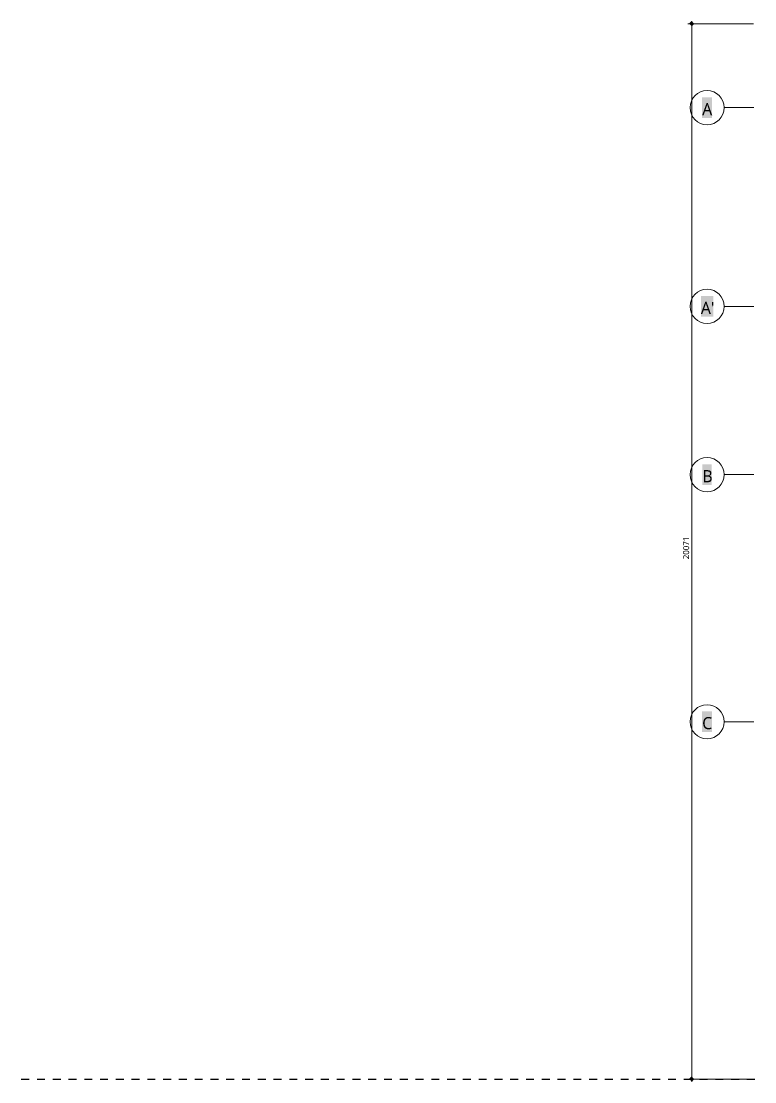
# Model space of a CAD drawing. Header units: millimetres. Extents: x 4711 to 63961, y 15357 to 39432.
# Drawn here: x 4711 to 18661, y 18198 to 38369 of the extents above; entities that cross this region are included whole.
import ezdxf

# ---------------------------------------------------------------- set-up
doc = ezdxf.new("R2010")
doc.units = ezdxf.units.MM
doc.layers.add('DIM-Text', color=176, linetype='Continuous')
doc.layers.add('Grid', color=210, linetype='Continuous')
doc.styles.add('PDF Trebuchet MS', font='trebuc.ttf')

msp = doc.modelspace()

# ---------------------------------------------------------------- linework, layer by layer
at = {"lineweight": 70}
for points in [[(17490, 38294), (17465, 38319), (17440, 38344)], [(17490, 18223), (17465, 18248), (17440, 18273)]]:
    msp.add_lwpolyline(points, dxfattribs=at)
at = {"color": 21, "lineweight": 25, "true_color": 0xffaaaa}
for points in [[(4711, 18248), (4861, 18248)], [(5011, 18248), (5161, 18248)], [(5311, 18248), (5461, 18248)], [(5611, 18248), (5761, 18248)], [(5911, 18248), (6061, 18248)], [(6211, 18248), (6361, 18248)], [(6511, 18248), (6661, 18248)], [(6811, 18248), (6961, 18248)], [(7111, 18248), (7261, 18248)], [(7411, 18248), (7561, 18248)], [(7711, 18248), (7861, 18248)], [(8011, 18248), (8161, 18248)], [(8311, 18248), (8461, 18248)], [(8611, 18248), (8761, 18248)], [(8911, 18248), (9061, 18248)], [(9211, 18248), (9361, 18248)], [(9511, 18248), (9661, 18248)], [(9811, 18248), (9961, 18248)], [(10111, 18248), (10261, 18248)], [(10411, 18248), (10561, 18248)], [(10711, 18248), (10861, 18248)], [(11011, 18248), (11161, 18248)], [(11311, 18248), (11461, 18248)], [(11611, 18248), (11761, 18248)], [(11911, 18248), (12061, 18248)], [(12211, 18248), (12361, 18248)], [(12511, 18248), (12661, 18248)], [(12811, 18248), (12961, 18248)], [(13111, 18248), (13261, 18248)], [(13411, 18248), (13561, 18248)], [(13711, 18248), (13861, 18248)], [(14011, 18248), (14161, 18248)], [(14311, 18248), (14461, 18248)], [(14611, 18248), (14761, 18248)], [(14911, 18248), (15061, 18248)], [(15211, 18248), (15361, 18248)], [(15511, 18248), (15661, 18248)], [(15811, 18248), (15961, 18248)], [(16111, 18248), (16261, 18248)], [(16411, 18248), (16561, 18248)], [(16711, 18248), (16861, 18248)], [(17011, 18248), (17161, 18248)], [(17311, 18248), (17461, 18248)], [(17611, 18248), (17761, 18248)], [(17911, 18248), (18061, 18248)], [(18211, 18248), (18361, 18248)], [(18511, 18248), (18661, 18248)]]:
    msp.add_lwpolyline(points, dxfattribs=at)
at = {"lineweight": 9, "transparency": 33554559}
for points in [[(17660, 36921), (17848, 36921), (17660, 36528), (17848, 36528)], [(17635, 33141), (17873, 33141), (17635, 32748), (17873, 32748)], [(17665, 29941), (17843, 29941), (17665, 29548), (17843, 29548)], [(17660, 25241), (17848, 25241), (17660, 24848), (17848, 24848)]]:
    msp.add_solid(points, dxfattribs=at)
at = {"layer": 'DIM-Text', "lineweight": 9}
for points in [[(17465, 38369), (17465, 18198)], [(18636, 38319), (17465, 38319), (17390, 38319)], [(18636, 18248), (17465, 18248), (17390, 18248)]]:
    msp.add_lwpolyline(points, dxfattribs=at)
at = {"layer": 'Grid', "lineweight": 9}
for points in [[(18644, 36725), (18079, 36725)], [(18644, 32945), (18079, 32945)], [(18644, 29745), (18079, 29745)], [(18644, 25045), (18079, 25045)]]:
    msp.add_lwpolyline(points, dxfattribs=at)
for centre in [(17754, 36725), (17754, 32945), (17754, 29745), (17754, 25045)]:
    msp.add_circle(centre, 325, dxfattribs=at)

# ---------------------------------------------------------------- texts
at = {"layer": 'DIM-Text', "attachment_point": 7, "style": 'PDF Trebuchet MS'}
for s, insert, char_height in [('A', (17660, 36581), 230), ("A'", (17635, 32801), 230.2), ('B', (17665, 29601), 230), ('C', (17660, 24901), 230)]:
    msp.add_mtext(s, dxfattribs=dict(at, insert=insert, char_height=char_height))
at = {"layer": 'DIM-Text', "insert": (17414, 28136), "char_height": 115.1, "attachment_point": 7, "rotation": 90, "style": 'PDF Trebuchet MS'}
msp.add_mtext('20071', dxfattribs=at)

doc.saveas('drawing.dxf')
